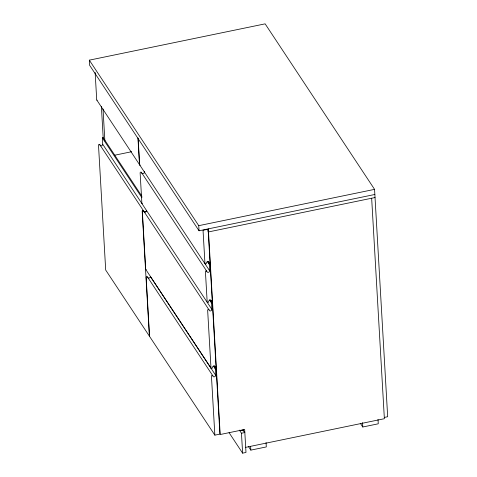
<?xml version="1.0" encoding="UTF-8"?>
<svg xmlns="http://www.w3.org/2000/svg" width="477" height="477" viewBox="0 0 477 477"><rect width="100%" height="100%" fill="white"/><g stroke="black" fill="none" stroke-linecap="round" stroke-linejoin="round"><path stroke-width="0.72" d="M374.862 194.473L199.046 230.779L89.616 65.266L89.324 60.156L265.134 23.85L374.564 189.363L387.676 416.731L384.301 417.429M102.71 144.251A1.479 1.228 -33.5 0 1 101.38 145.819A1.479 1.228 -33.5 0 1 99.902 144.835A0.739 0.614 -33.5 0 0 99.162 144.34A0.739 0.614 -33.5 0 0 98.495 145.121L105.697 270.048L149.379 336.112L142.176 211.192A0.739 0.614 -33.5 0 1 142.838 210.405A0.739 0.614 -33.5 0 1 143.577 210.9A1.479 1.228 -33.5 0 0 145.062 211.889A1.479 1.228 -33.5 0 0 146.391 210.321L102.71 144.251L102.346 137.865L103.187 137.692L141.967 196.351M114.259 155.305L131.682 151.71M89.324 60.156L198.754 225.669L374.564 189.363M375.035 197.538L208.509 231.929L207.686 230.683M209.248 263.876L210.089 263.703L208.103 229.216L203.035 230.26L204.955 263.471A0.739 0.614 -33.5 0 0 205.694 263.966A0.739 0.614 -33.5 0 0 206.356 263.179A1.479 1.228 -33.5 0 1 207.692 261.611A1.479 1.228 -33.5 0 1 209.17 262.6L209.248 263.876L207.602 261.39M207.221 261.283L209.278 264.389L210.118 264.21L212.313 302.281L211.472 302.454L209.826 299.967M209.445 299.86L211.502 302.961L212.343 302.788L216.117 368.19L215.27 368.363L213.63 365.877M213.654 366.39L215.3 368.876L216.147 368.703L219.915 434.1L214.853 435.149L149.557 336.392L146.159 277.375A0.739 0.614 -33.5 0 1 146.821 276.594A0.739 0.614 -33.5 0 1 147.56 277.089A1.479 1.228 -33.5 0 0 149.045 278.073A1.479 1.228 -33.5 0 0 150.374 276.505L215.67 375.262A1.479 1.228 -33.5 0 1 214.334 376.83A1.479 1.228 -33.5 0 1 212.855 375.84A0.739 0.614 -33.5 0 0 212.116 375.351A0.739 0.614 -33.5 0 0 211.448 376.132L214.853 435.149M239.824 430.743L243.461 429.986M239.412 430.123L241.463 433.223L244.838 432.526L243.198 430.045M245.691 447.343L384.373 418.705L371.661 198.235M248.499 446.585L250.836 450.121L266.309 446.925L266.059 442.543M360.457 423.463L362.794 426.998L378.267 423.803L378.017 419.426M229.085 432.693L242.614 453.15L245.989 452.452L244.659 429.461L220.189 434.517L208.33 228.859M208.348 261.354L209.17 262.6M208.884 262.35L210.118 264.21M96.819 100.051L139.588 164.738M139.773 165.012L209.642 270.775A1.479 1.228 -33.5 0 1 208.312 272.343A1.479 1.228 -33.5 0 1 206.833 271.353A0.739 0.614 -33.5 0 0 206.088 270.864A0.739 0.614 -33.5 0 0 205.426 271.646L207.179 302.048A0.739 0.614 -33.5 0 0 207.918 302.537A0.739 0.614 -33.5 0 0 208.586 301.756A1.479 1.228 -33.5 0 1 209.916 300.188A1.479 1.228 -33.5 0 1 211.394 301.178L211.472 302.454M142.438 203.798A0.739 0.614 -33.5 0 1 141.884 203.291L140.131 172.889A0.739 0.614 -33.5 0 1 140.798 172.108A0.739 0.614 -33.5 0 1 141.538 172.596L206.833 271.353M210.578 299.932L211.394 301.178M102.346 137.865L141.943 197.758M215.27 368.363L215.199 367.087A1.479 1.228 -33.5 0 0 213.714 366.097A1.479 1.228 -33.5 0 0 212.384 367.666A0.739 0.614 -33.5 0 1 211.716 368.453A0.739 0.614 -33.5 0 1 210.977 367.958L207.65 310.223A0.739 0.614 -33.5 0 1 208.312 309.436A0.739 0.614 -33.5 0 1 209.057 309.931A1.479 1.228 -33.5 0 0 210.536 310.921A1.479 1.228 -33.5 0 0 211.866 309.352L146.576 210.595A1.479 1.228 -33.5 0 1 145.241 212.164A1.479 1.228 -33.5 0 1 143.762 211.174A0.739 0.614 -33.5 0 0 143.022 210.679A0.739 0.614 -33.5 0 0 142.355 211.466L145.682 269.201A0.739 0.614 -33.5 0 0 146.242 269.714M99.902 144.835L143.577 210.9M143.762 211.174L209.057 309.931M214.376 365.847L215.199 367.087M145.795 269.499L211.09 368.256M147.56 277.089L212.855 375.84M362.544 422.622L362.794 426.998M250.628 446.472L250.836 450.121M243.187 429.837L243.27 431.268M241.463 433.223L242.614 453.15M209.278 264.389L209.642 270.775M211.502 302.961L211.866 309.352M215.3 368.876L215.67 375.262M198.754 225.669L199.046 230.779M144.34 171.452L144.424 172.936M138.169 138.885L139.66 164.714A0.739 0.614 -33.5 0 0 140.041 165.197M137.948 137.871L139.475 164.44A0.739 0.614 -33.5 0 0 140.035 164.947M103.032 108.971L104.868 140.876M101.386 106.484L103.229 138.396M95.138 72.444L96.712 99.753A0.739 0.614 -33.5 0 0 97.093 100.23M144.352 172.018A1.479 1.228 -33.5 0 1 143.017 173.586A1.479 1.228 -33.5 0 1 141.538 172.596"/></g></svg>
